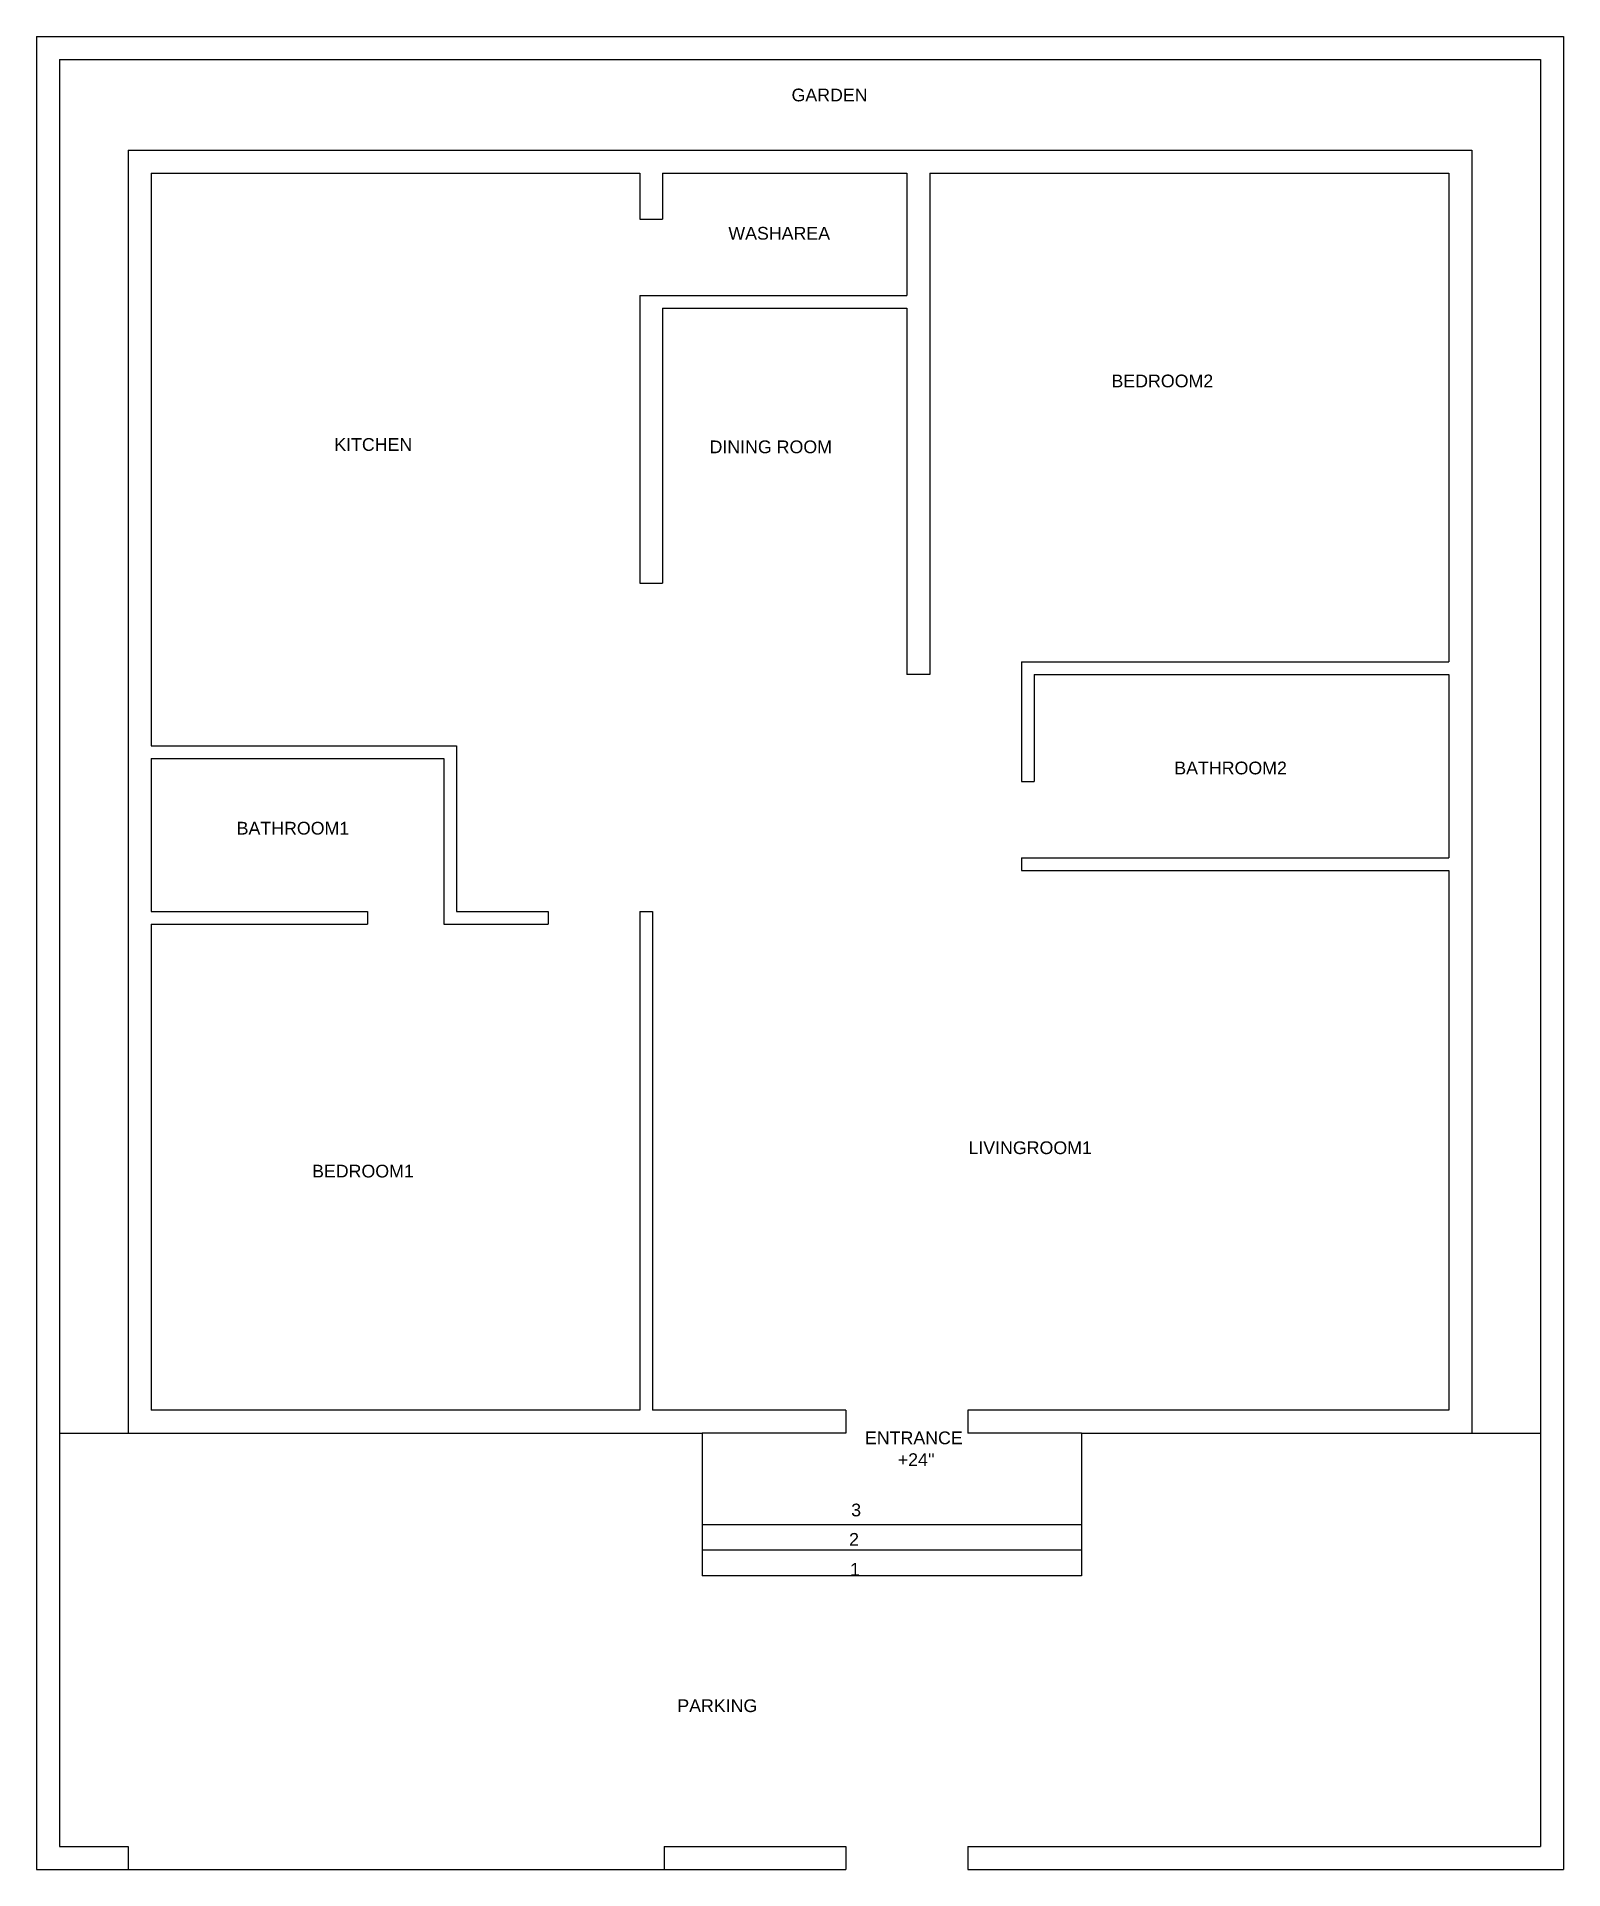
# Model space of a CAD drawing. Header units: inches. Extents: x -32 to 568, y -704 to 16.
import ezdxf

# ---------------------------------------------------------------- set-up
doc = ezdxf.new("R2010")
doc.units = ezdxf.units.IN
doc.header["$MEASUREMENT"] = 0
for name, color, linetype in [('BathRoom1', 7, 'Continuous'), ('BathRoom2', 7, 'Continuous'), ('BedRoom1', 7, 'Continuous'), ('BedRoom2', 7, 'Continuous'), ('Boundary', 7, 'Continuous'), ('DiningRoom', 7, 'Continuous'), ('Entrance_Staircase', 7, 'Continuous'), ('Garden', 7, 'Continuous'), ('Kitchen', 7, 'Continuous'), ('LivingRoom1', 7, 'Continuous'), ('Parking', 7, 'Continuous'), ('WashArea', 7, 'Continuous')]:
    doc.layers.add(name, color=color, linetype=linetype)
doc.styles.get("Standard").update_dxf_attribs({"font": 'Arial.ttf'})

msp = doc.modelspace()

# ---------------------------------------------------------------- linework, layer by layer
msp.add_line((214.15, -694.73), (214.15, -703.73))
at = {"layer": 'BathRoom1'}
for p, q in [((12.59, -267.38), (127.59, -267.38)), ((12.59, -267.38), (12.59, -327.38)), ((127.59, -267.38), (127.59, -332.38)), ((12.59, -327.38), (97.59, -327.38)), ((97.59, -327.38), (97.59, -332.38))]:
    msp.add_line(p, q, dxfattribs=at)
at = {"layer": 'BathRoom2'}
for p, q in [((354.59, -234.38), (354.59, -276.38)), ((359.59, -234.38), (522.59, -234.38)), ((359.59, -234.38), (359.59, -276.38)), ((522.59, -234.38), (522.59, -306.38)), ((354.59, -276.38), (359.59, -276.38)), ((354.59, -306.38), (522.59, -306.38))]:
    msp.add_line(p, q, dxfattribs=at)
at = {"layer": 'BedRoom1'}
for p, q in [((204.59, -327.38), (204.59, -523.38)), ((12.59, -332.38), (97.59, -332.38)), ((12.59, -332.38), (12.59, -523.38)), ((127.59, -332.38), (168.59, -332.38)), ((204.59, -523.38), (12.59, -523.38))]:
    msp.add_line(p, q, dxfattribs=at)
at = {"layer": 'BedRoom2'}
for p, q in [((318.59, -37.38), (318.59, -234.38)), ((318.59, -37.38), (522.59, -37.38)), ((522.59, -37.38), (522.59, -229.38)), ((354.59, -229.38), (522.59, -229.38)), ((354.59, -229.38), (354.59, -234.38))]:
    msp.add_line(p, q, dxfattribs=at)
at = {"layer": 'Boundary'}
for p, q in [((-32.43, 16.27), (567.57, 16.27)), ((-32.43, 16.27), (-32.43, -703.73)), ((567.57, 16.27), (567.57, -703.73)), ((333.59, -703.73), (567.57, -703.73))]:
    msp.add_line(p, q, dxfattribs=at)
at = {"layer": 'DiningRoom'}
for p, q in [((213.59, -90.38), (309.59, -90.38)), ((213.59, -90.38), (213.59, -198.38)), ((309.59, -90.38), (309.59, -234.38)), ((204.59, -198.38), (213.59, -198.38))]:
    msp.add_line(p, q, dxfattribs=at)
at = {"layer": 'Entrance_Staircase'}
for p, q in [((285.59, -523.38), (285.59, -532.38)), ((333.59, -523.38), (333.59, -532.38)), ((285.59, -532.38), (229.16, -532.38)), ((229.16, -532.38), (229.16, -588.38)), ((378.24, -532.38), (333.59, -532.38)), ((378.24, -532.38), (378.24, -588.38)), ((378.24, -568.38), (229.16, -568.38)), ((378.24, -578.38), (229.16, -578.38)), ((378.24, -588.38), (229.16, -588.38))]:
    msp.add_line(p, q, dxfattribs=at)
at = {"layer": 'Garden'}
for p, q in [((-23.43, 7.27), (558.57, 7.27)), ((-23.43, 7.27), (-23.43, -532.38)), ((558.57, 7.27), (558.57, -532.38)), ((3.59, -28.38), (531.59, -28.38)), ((3.59, -28.38), (3.59, -532.38)), ((531.59, -28.38), (531.59, -532.38))]:
    msp.add_line(p, q, dxfattribs=at)
at = {"layer": 'Kitchen'}
for p, q in [((12.59, -37.38), (204.59, -37.38)), ((12.59, -37.38), (12.59, -262.38)), ((204.59, -37.38), (204.59, -55.38)), ((204.59, -85.38), (204.59, -198.38)), ((12.59, -262.38), (132.59, -262.38))]:
    msp.add_line(p, q, dxfattribs=at)
at = {"layer": 'LivingRoom1'}
for p, q in [((318.59, -234.38), (309.59, -234.38)), ((132.59, -262.38), (132.59, -327.38)), ((354.59, -306.38), (354.59, -311.38)), ((354.59, -311.38), (522.59, -311.38)), ((522.59, -311.38), (522.59, -523.38)), ((132.59, -327.38), (168.59, -327.38)), ((168.59, -327.38), (168.59, -332.38)), ((204.59, -327.38), (209.59, -327.38)), ((209.59, -327.38), (209.59, -523.38)), ((285.59, -523.38), (209.59, -523.38)), ((522.59, -523.38), (333.59, -523.38))]:
    msp.add_line(p, q, dxfattribs=at)
at = {"layer": 'Parking'}
for p, q in [((-23.43, -532.38), (-23.43, -694.73)), ((-23.43, -532.38), (229.16, -532.38)), ((378.24, -532.38), (558.57, -532.38)), ((558.57, -532.38), (558.57, -694.73)), ((-23.43, -694.73), (3.59, -694.73)), ((3.59, -694.73), (3.59, -703.73)), ((214.15, -694.73), (285.59, -694.73)), ((285.59, -694.73), (285.59, -703.73)), ((333.59, -694.73), (558.57, -694.73)), ((333.59, -694.73), (333.59, -703.73)), ((-32.43, -703.73), (285.59, -703.73))]:
    msp.add_line(p, q, dxfattribs=at)
at = {"layer": 'WashArea'}
for p, q in [((213.59, -37.38), (213.59, -55.38)), ((213.59, -37.38), (309.59, -37.38)), ((309.59, -37.38), (309.59, -85.38)), ((204.59, -55.38), (213.59, -55.38)), ((204.59, -85.38), (309.59, -85.38))]:
    msp.add_line(p, q, dxfattribs=at)

# ---------------------------------------------------------------- texts
at = {"layer": 'BathRoom1', "insert": (46.18, -292.2), "char_height": 5, "width": 33.9424, "attachment_point": 1}
msp.add_mtext('BATHROOM1', dxfattribs=at)
at = {"layer": 'BathRoom2', "insert": (414.68, -268.55), "char_height": 5, "width": 33.9424, "attachment_point": 1}
msp.add_mtext('BATHROOM2', dxfattribs=at)
at = {"layer": 'BedRoom1', "insert": (75.82, -426.92), "char_height": 5, "width": 33.9424, "attachment_point": 1}
msp.add_mtext('BEDROOM1', dxfattribs=at)
at = {"layer": 'BedRoom2', "insert": (389.99, -116.5), "char_height": 5, "width": 33.9424, "attachment_point": 1}
msp.add_mtext('BEDROOM2', dxfattribs=at)
at = {"layer": 'DiningRoom', "char_height": 5, "attachment_point": 1}
for s, insert, width in [('GARDEN', (264.25, -4.15), 33.9424), ('DINING ROOM', (232.03, -142.38), 61.9525)]:
    msp.add_mtext(s, dxfattribs=dict(at, insert=insert, width=width))
at = {"layer": 'Entrance_Staircase', "char_height": 5, "width": 33.9424, "attachment_point": 1}
for s, insert in [('ENTRANCE', (293.12, -531.71)), ("+24''", (306, -540.28)), ('3', (287.69, -560.05)), ('2', (286.87, -571.6)), ('1', (287.26, -583.36))]:
    msp.add_mtext(s, dxfattribs=dict(at, insert=insert))
at = {"layer": 'Kitchen', "insert": (84.54, -141.45), "char_height": 5, "width": 33.9424, "attachment_point": 1}
msp.add_mtext('KITCHEN', dxfattribs=at)
at = {"layer": 'LivingRoom1', "insert": (333.77, -417.74), "char_height": 5, "width": 33.9424, "attachment_point": 1}
msp.add_mtext('LIVINGROOM1', dxfattribs=at)
at = {"layer": 'Parking', "insert": (219.36, -636.95), "char_height": 5, "width": 33.9424, "attachment_point": 1}
msp.add_mtext('PARKING', dxfattribs=at)
at = {"layer": 'WashArea', "insert": (239.42, -58.48), "char_height": 5, "width": 33.9424, "attachment_point": 1}
msp.add_mtext('WASHAREA', dxfattribs=at)

doc.saveas('drawing.dxf')
